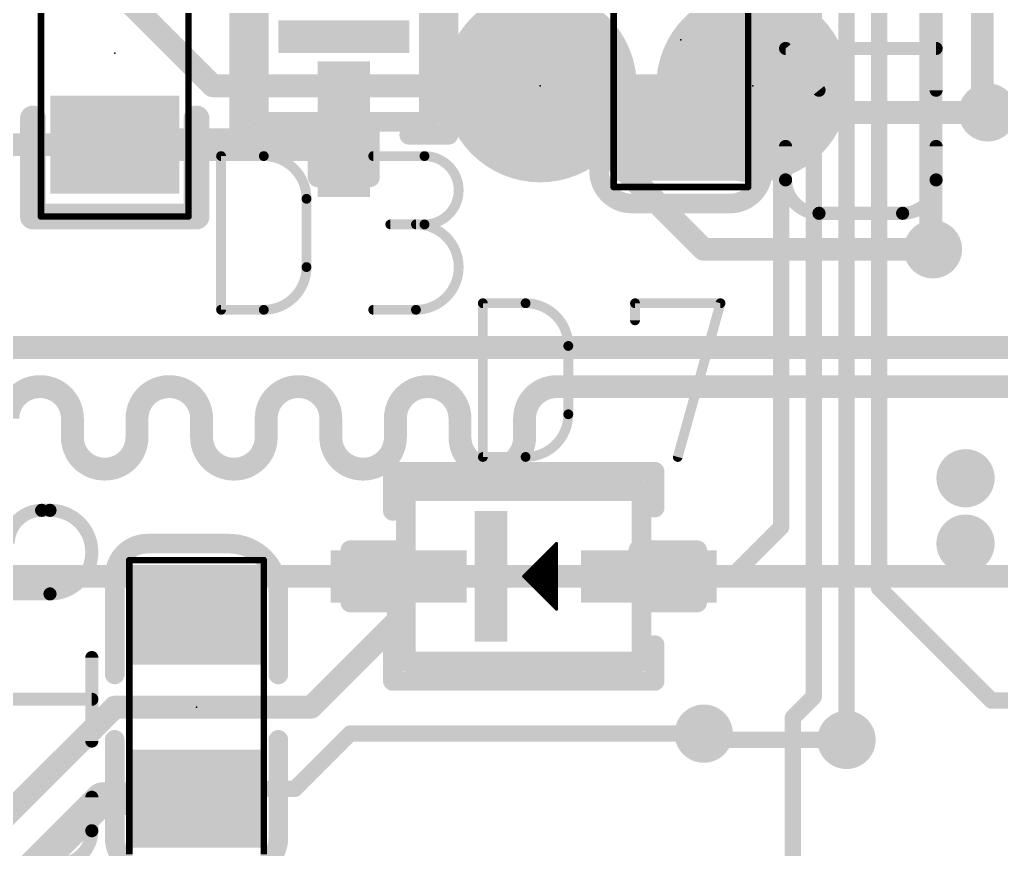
# Model space of a CAD drawing. Extents: x -5 to 103, y -6 to 58.
# Drawn here: x 82.32 to 89.94, y 14.39 to 20.83 of the extents above; entities that cross this region are included whole.
import ezdxf

# ---------------------------------------------------------------- set-up
doc = ezdxf.new("R2010")
doc.units = 0
for name, color, linetype in [('1', 12, 'CONTINUOUS'), ('16', 132, 'CONTINUOUS'), ('18', 110, 'CONTINUOUS'), ('21', 40, 'CONTINUOUS'), ('23', 53, 'CONTINUOUS'), ('24', 53, 'CONTINUOUS'), ('25', 40, 'CONTINUOUS'), ('39', 12, 'CONTINUOUS'), ('51', 254, 'CONTINUOUS')]:
    doc.layers.add(name, color=color, linetype=linetype)

# ---------------------------------------------------------------- blocks, each defined once
blk = doc.blocks.new('RECT')
blk.add_solid([(-0.5, -0.5), (0.5, -0.5), (-0.5, 0.5), (0.5, 0.5)])
blk = doc.blocks.new('PIE')
at = {"const_width": 0.5}
blk.add_lwpolyline([(0, -0.25, 1), (0, 0.25, 1), (0, -0.25)], format="xyb", dxfattribs=at)
blk = doc.blocks.new('ROUNDV')
at = {"const_width": 0.5}
blk.add_lwpolyline([(0, -0.25, 1), (0, 0.25, 1), (0, -0.25)], format="xyb", dxfattribs=at)

msp = doc.modelspace()

# ---------------------------------------------------------------- linework, layer by layer
at = {"layer": '1'}
for points, const_width in [([(87.63, 24.13), (87.63, 20.32)], 0.1778), ([(88.9921, 23.8252), (88.9921, 16.4179)], 0.127), ([(89.3921, 23.8252), (89.3921, 19.0666)], 0.1778), ([(89.7922, 23.8252), (89.7922, 20.1551)], 0.1778), ([(88.7381, 15.24), (88.7381, 23.1489)], 0.127), ([(88.4841, 16.51), (88.4841, 23.0219)], 0.127), ([(83.82, 20.32), (81.28, 22.86)], 0.1778), ([(88.2301, 16.891), (88.2301, 22.9167)], 0.127), ([(87.63, 20.32), (83.82, 20.32)], 0.1778), ([(89.7922, 20.1551), (89.8342, 20.1131)], 0.1778), ([(84.7154, 19.8628), (84.836, 19.9835)], 0.254), ([(83.058, 19.8628), (84.7154, 19.8628)], 0.254), ([(83.058, 19.8628), (79.7376, 19.8628)], 0.1778), ([(89.3921, 19.0666), (89.4088, 19.05)], 0.1778), ([(87.8491, 16.51), (88.2301, 16.891)], 0.127), ([(85.2615, 16.1735), (85.2615, 16.51)], 0.1778), ([(87.2045, 16.51), (87.8491, 16.51)], 0.127), ([(88.4841, 15.9671), (88.4841, 16.51)], 0.127), ([(88.9921, 16.4179), (89.8652, 15.5448)], 0.127), ([(84.582, 15.494), (85.2615, 16.1735)], 0.1778), ([(88.4841, 15.9671), (88.4841, 15.5753)], 0.127), ([(88.4841, 15.5753), (88.3214, 15.4126)], 0.127), ([(82.169, 14.605), (83.058, 15.494)], 0.1778), ([(83.058, 15.494), (84.582, 15.494)], 0.1778), ([(89.8652, 15.5448), (91.3384, 15.5448)], 0.127), ([(88.3214, 15.4126), (88.3214, 14.1089)], 0.127), ([(84.455, 14.859), (84.8844, 15.2884)], 0.127), ([(84.8844, 15.2884), (87.63, 15.2884)], 0.127), ([(82.3999, 14.224), (82.9587, 14.7828)], 0.254), ([(82.9587, 14.7828), (83.693, 14.7828)], 0.254), ([(83.693, 14.7828), (83.7692, 14.859)], 0.127), ([(84.455, 14.859), (83.7692, 14.859)], 0.127)]:
    msp.add_lwpolyline(points, dxfattribs=dict(at, const_width=const_width))
for points, const_width in [([(83.82, 20.3645, 1), (83.82, 20.2755)], 0.0889), ([(83.7886, 20.2886, 1), (83.8514, 20.3514)], 0.0889), ([(87.5856, 20.32, 1), (87.6745, 20.32)], 0.0889), ([(87.63, 20.2755, 1), (87.63, 20.3645)], 0.0889), ([(89.8236, 20.1866, 1), (89.7607, 20.1237)], 0.0889), ([(89.7477, 20.1551, 1), (89.8366, 20.1551)], 0.0889), ([(89.8028, 20.0817, 1), (89.8657, 20.1445)], 0.0889), ([(84.8809, 19.9385, 1), (84.7911, 20.0284)], 0.127), ([(83.058, 19.9263, 1), (83.058, 19.7993)], 0.127), ([(84.6704, 19.9077, 1), (84.7603, 19.8179)], 0.127), ([(84.7154, 19.7993, 1), (84.7154, 19.9263)], 0.127), ([(83.058, 19.8183, 1), (83.058, 19.9073)], 0.0889), ([(89.4236, 19.0981, 1), (89.3607, 19.0352)], 0.0889), ([(89.3477, 19.0666, 1), (89.4366, 19.0666)], 0.0889), ([(89.3773, 19.0186, 1), (89.4402, 19.0814)], 0.0889), ([(88.1983, 16.891, 1), (88.2618, 16.891)], 0.0635), ([(88.2525, 16.8685, 1), (88.2076, 16.9135)], 0.0635), ([(85.3059, 16.51, 1), (85.217, 16.51)], 0.0889), ([(87.2045, 16.5418, 1), (87.2045, 16.4783)], 0.0635), ([(87.8266, 16.5325, 1), (87.8715, 16.4875)], 0.0635), ([(87.8491, 16.4783, 1), (87.8491, 16.5418)], 0.0635), ([(88.5158, 16.51, 1), (88.4523, 16.51)], 0.0635), ([(88.4523, 16.51, 1), (88.5158, 16.51)], 0.0635), ([(89.0145, 16.4404, 1), (88.9696, 16.3955)], 0.0635), ([(88.9603, 16.4179, 1), (89.0238, 16.4179)], 0.0635), ([(85.2929, 16.142, 1), (85.23, 16.2049)], 0.0889), ([(85.217, 16.1735, 1), (85.3059, 16.1735)], 0.0889), ([(88.5158, 15.9671, 1), (88.4523, 15.9671)], 0.0635), ([(88.4523, 15.9671, 1), (88.5158, 15.9671)], 0.0635), ([(88.5065, 15.5529, 1), (88.4616, 15.5978)], 0.0635), ([(83.058, 15.5385, 1), (83.058, 15.4496)], 0.0889), ([(83.0894, 15.4626, 1), (83.0266, 15.5254)], 0.0889), ([(84.5506, 15.5254, 1), (84.6134, 15.4626)], 0.0889), ([(84.582, 15.4496, 1), (84.582, 15.5385)], 0.0889), ([(88.4523, 15.5753, 1), (88.5158, 15.5753)], 0.0635), ([(89.8652, 15.5766, 1), (89.8652, 15.513)], 0.0635), ([(89.8427, 15.5223, 1), (89.8877, 15.5673)], 0.0635), ([(88.3531, 15.4126, 1), (88.2896, 15.4126)], 0.0635), ([(88.2989, 15.4351, 1), (88.3438, 15.3902)], 0.0635), ([(84.8844, 15.3202, 1), (84.8844, 15.2567)], 0.0635), ([(84.9069, 15.2659, 1), (84.8619, 15.3109)], 0.0635), ([(87.63, 15.2567, 1), (87.63, 15.3202)], 0.0635), ([(88.7063, 15.24, 1), (88.7698, 15.24)], 0.0635), ([(82.9587, 14.8463, 1), (82.9587, 14.7193)], 0.127), ([(83.0036, 14.7379, 1), (82.9138, 14.8277)], 0.127), ([(83.693, 14.7193, 1), (83.693, 14.8463)], 0.127), ([(83.7692, 14.8908, 1), (83.7692, 14.8272)], 0.0635), ([(83.7917, 14.8365, 1), (83.7467, 14.8815)], 0.0635), ([(84.4325, 14.8815, 1), (84.4775, 14.8365)], 0.0635), ([(84.455, 14.8272, 1), (84.455, 14.8908)], 0.0635), ([(83.6705, 14.8053, 1), (83.7155, 14.7603)], 0.0635)]:
    msp.add_lwpolyline(points, format="xyb", dxfattribs=dict(at, const_width=const_width))
at = {"layer": '16'}
for points, const_width in [([(87.63, 19.05), (86.36, 20.32)], 0.1778), ([(88.2179, 20.1131), (88.011, 20.32)], 0.1778), ([(89.8342, 20.1131), (88.2179, 20.1131)], 0.1778), ([(89.4088, 19.05), (87.63, 19.05)], 0.1778), ([(80.3141, 18.288), (93.599, 18.288)], 0.1778), ([(82.4757, 17.9832), (82.4818, 17.9832)], 0.1778), ([(83.4785, 17.9832), (83.4846, 17.9832)], 0.1778), ([(84.4813, 17.9832), (84.4874, 17.9832)], 0.1778), ([(85.4842, 17.9832), (85.4903, 17.9832)], 0.1778), ([(86.487, 17.9832), (93.7253, 17.9832)], 0.1778), ([(82.7294, 17.7355), (82.7294, 17.5906)], 0.1778), ([(83.2308, 17.5906), (83.2308, 17.7355)], 0.1778), ([(83.7323, 17.7355), (83.7323, 17.5906)], 0.1778), ([(84.2337, 17.5906), (84.2337, 17.7355)], 0.1778), ([(84.7351, 17.7355), (84.7351, 17.5906)], 0.1778), ([(85.2365, 17.5906), (85.2365, 17.7355)], 0.1778), ([(85.7379, 17.7355), (85.7379, 17.5906)], 0.1778), ([(86.2394, 17.5906), (86.2394, 17.7355)], 0.1778), ([(82.9771, 17.3429), (82.9832, 17.3429)], 0.1778), ([(83.9799, 17.3429), (83.986, 17.3429)], 0.1778), ([(84.9827, 17.3429), (84.9889, 17.3429)], 0.1778), ([(85.9856, 17.3429), (85.9917, 17.3429)], 0.1778), ([(80.01, 16.51), (93.98, 16.51)], 0.1778), ([(87.63, 15.2884), (87.6784, 15.24)], 0.127), ([(87.6784, 15.24), (88.7381, 15.24)], 0.127)]:
    msp.add_lwpolyline(points, dxfattribs=dict(at, const_width=const_width))
for points, const_width in [([(86.3914, 20.3514, 1), (86.3286, 20.2886)], 0.0889), ([(88.0424, 20.3514, 1), (87.9796, 20.2886)], 0.0889), ([(88.2179, 20.1575, 1), (88.2179, 20.0686)], 0.0889), ([(89.8342, 20.0686, 1), (89.8342, 20.1575)], 0.0889), ([(88.1865, 20.0817, 1), (88.2493, 20.1445)], 0.0889), ([(87.63, 19.0945, 1), (87.63, 19.0055)], 0.0889), ([(89.4088, 19.0055, 1), (89.4088, 19.0945)], 0.0889), ([(87.5986, 19.0186, 1), (87.6614, 19.0814)], 0.0889), ([(82.4757, 17.9832, 0.4142), (82.228, 17.7355)], 0.1778), ([(82.4757, 18.0277, 1), (82.4757, 17.9387)], 0.0889), ([(82.4818, 18.0277, 1), (82.4818, 17.9387)], 0.0889), ([(82.7294, 17.7355, 0.4142), (82.4818, 17.9832)], 0.1778), ([(82.4757, 17.9387, 1), (82.4757, 18.0277)], 0.0889), ([(82.4818, 17.9387, 1), (82.4818, 18.0277)], 0.0889), ([(83.4785, 17.9832, 0.4142), (83.2308, 17.7355)], 0.1778), ([(83.4785, 18.0277, 1), (83.4785, 17.9387)], 0.0889), ([(83.4846, 18.0277, 1), (83.4846, 17.9387)], 0.0889), ([(83.7323, 17.7355, 0.4142), (83.4846, 17.9832)], 0.1778), ([(83.4785, 17.9387, 1), (83.4785, 18.0277)], 0.0889), ([(83.4846, 17.9387, 1), (83.4846, 18.0277)], 0.0889), ([(84.4813, 17.9832, 0.4142), (84.2337, 17.7355)], 0.1778), ([(84.4813, 18.0277, 1), (84.4813, 17.9387)], 0.0889), ([(84.4874, 18.0277, 1), (84.4874, 17.9387)], 0.0889), ([(84.7351, 17.7355, 0.4142), (84.4874, 17.9832)], 0.1778), ([(84.4813, 17.9387, 1), (84.4813, 18.0277)], 0.0889), ([(84.4874, 17.9387, 1), (84.4874, 18.0277)], 0.0889), ([(85.4842, 17.9832, 0.4142), (85.2365, 17.7355)], 0.1778), ([(85.4842, 18.0277, 1), (85.4842, 17.9387)], 0.0889), ([(85.4903, 18.0277, 1), (85.4903, 17.9387)], 0.0889), ([(85.7379, 17.7355, 0.4142), (85.4903, 17.9832)], 0.1778), ([(85.4842, 17.9387, 1), (85.4842, 18.0277)], 0.0889), ([(85.4903, 17.9387, 1), (85.4903, 18.0277)], 0.0889), ([(86.487, 17.9832, 0.4142), (86.2394, 17.7355)], 0.1778), ([(86.487, 18.0277, 1), (86.487, 17.9387)], 0.0889), ([(86.487, 17.9387, 1), (86.487, 18.0277)], 0.0889), ([(82.7739, 17.7355, 1), (82.685, 17.7355)], 0.0889), ([(82.685, 17.7355, 1), (82.7739, 17.7355)], 0.0889), ([(83.2753, 17.7355, 1), (83.1864, 17.7355)], 0.0889), ([(83.1864, 17.7355, 1), (83.2753, 17.7355)], 0.0889), ([(83.7767, 17.7355, 1), (83.6878, 17.7355)], 0.0889), ([(83.6878, 17.7355, 1), (83.7767, 17.7355)], 0.0889), ([(84.2781, 17.7355, 1), (84.1892, 17.7355)], 0.0889), ([(84.1892, 17.7355, 1), (84.2781, 17.7355)], 0.0889), ([(84.7795, 17.7355, 1), (84.6906, 17.7355)], 0.0889), ([(84.6906, 17.7355, 1), (84.7795, 17.7355)], 0.0889), ([(85.281, 17.7355, 1), (85.1921, 17.7355)], 0.0889), ([(85.1921, 17.7355, 1), (85.281, 17.7355)], 0.0889), ([(85.7824, 17.7355, 1), (85.6935, 17.7355)], 0.0889), ([(85.6935, 17.7355, 1), (85.7824, 17.7355)], 0.0889), ([(86.2838, 17.7355, 1), (86.1949, 17.7355)], 0.0889), ([(86.1949, 17.7355, 1), (86.2838, 17.7355)], 0.0889), ([(82.7294, 17.5906, 0.4142), (82.9771, 17.3429)], 0.1778), ([(82.7739, 17.5906, 1), (82.685, 17.5906)], 0.0889), ([(82.9832, 17.3429, 0.4142), (83.2308, 17.5906)], 0.1778), ([(83.2753, 17.5906, 1), (83.1864, 17.5906)], 0.0889), ([(83.7767, 17.5906, 1), (83.6878, 17.5906)], 0.0889), ([(83.7323, 17.5906, 0.4142), (83.9799, 17.3429)], 0.1778), ([(83.986, 17.3429, 0.4142), (84.2337, 17.5906)], 0.1778), ([(84.2781, 17.5906, 1), (84.1892, 17.5906)], 0.0889), ([(84.7351, 17.5906, 0.4142), (84.9827, 17.3429)], 0.1778), ([(84.7795, 17.5906, 1), (84.6906, 17.5906)], 0.0889), ([(84.9889, 17.3429, 0.4142), (85.2365, 17.5906)], 0.1778), ([(85.281, 17.5906, 1), (85.1921, 17.5906)], 0.0889), ([(85.7379, 17.5906, 0.4142), (85.9856, 17.3429)], 0.1778), ([(85.7824, 17.5906, 1), (85.6935, 17.5906)], 0.0889), ([(85.9917, 17.3429, 0.4142), (86.2394, 17.5906)], 0.1778), ([(86.2838, 17.5906, 1), (86.1949, 17.5906)], 0.0889), ([(82.685, 17.5906, 1), (82.7739, 17.5906)], 0.0889), ([(83.1864, 17.5906, 1), (83.2753, 17.5906)], 0.0889), ([(83.6878, 17.5906, 1), (83.7767, 17.5906)], 0.0889), ([(84.1892, 17.5906, 1), (84.2781, 17.5906)], 0.0889), ([(84.6906, 17.5906, 1), (84.7795, 17.5906)], 0.0889), ([(85.1921, 17.5906, 1), (85.281, 17.5906)], 0.0889), ([(85.6935, 17.5906, 1), (85.7824, 17.5906)], 0.0889), ([(86.1949, 17.5906, 1), (86.2838, 17.5906)], 0.0889), ([(82.9771, 17.3874, 1), (82.9771, 17.2985)], 0.0889), ([(82.9832, 17.3874, 1), (82.9832, 17.2985)], 0.0889), ([(82.9771, 17.2985, 1), (82.9771, 17.3874)], 0.0889), ([(82.9832, 17.2985, 1), (82.9832, 17.3874)], 0.0889), ([(83.9799, 17.3874, 1), (83.9799, 17.2985)], 0.0889), ([(83.986, 17.3874, 1), (83.986, 17.2985)], 0.0889), ([(83.9799, 17.2985, 1), (83.9799, 17.3874)], 0.0889), ([(83.986, 17.2985, 1), (83.986, 17.3874)], 0.0889), ([(84.9827, 17.3874, 1), (84.9827, 17.2985)], 0.0889), ([(84.9889, 17.3874, 1), (84.9889, 17.2985)], 0.0889), ([(84.9827, 17.2985, 1), (84.9827, 17.3874)], 0.0889), ([(84.9889, 17.2985, 1), (84.9889, 17.3874)], 0.0889), ([(85.9856, 17.3874, 1), (85.9856, 17.2985)], 0.0889), ([(85.9917, 17.3874, 1), (85.9917, 17.2985)], 0.0889), ([(85.9856, 17.2985, 1), (85.9856, 17.3874)], 0.0889), ([(85.9917, 17.2985, 1), (85.9917, 17.3874)], 0.0889), ([(87.6525, 15.3109, 1), (87.6075, 15.2659)], 0.0635), ([(87.6784, 15.2718, 1), (87.6784, 15.2082)], 0.0635), ([(87.6559, 15.2175, 1), (87.7009, 15.2625)], 0.0635), ([(88.7381, 15.2082, 1), (88.7381, 15.2718)], 0.0635)]:
    msp.add_lwpolyline(points, format="xyb", dxfattribs=dict(at, const_width=const_width))
at = {"layer": '21'}
for points, const_width in [([(84.0232, 21.971), (84.0232, 19.939)], 0.1524), ([(85.6488, 19.939), (85.6488, 21.971)], 0.1524), ([(86.8172, 20.4216), (86.8172, 19.6596)], 0.1524), ([(88.0872, 19.6596), (88.0872, 20.4216)], 0.1524), ([(82.423, 19.304), (82.423, 20.066)], 0.2), ([(83.693, 20.066), (83.693, 19.304)], 0.2), ([(84.0232, 19.939), (84.328, 19.939)], 0.1524), ([(85.344, 19.939), (85.6488, 19.939)], 0.1524), ([(87.0712, 19.4056), (87.8332, 19.4056)], 0.1524), ([(83.693, 19.304), (82.423, 19.304)], 0.2), ([(87.249, 17.3228), (85.217, 17.3228)], 0.1524), ([(85.217, 17.3228), (85.217, 17.018)], 0.1524), ([(87.249, 17.0434), (87.249, 17.3228)], 0.1524), ([(83.947, 16.764), (83.312, 16.764)], 0.1524), ([(86.487, 16.764), (86.233, 16.51)], 0.0254), ([(86.487, 16.256), (86.487, 16.764)], 0.0254), ([(86.4108, 16.6878), (86.487, 16.6878)], 0.0254), ([(86.4362, 16.7132), (86.487, 16.7132)], 0.0254), ([(86.4616, 16.7386), (86.487, 16.7386)], 0.0254), ([(86.3346, 16.6116), (86.487, 16.6116)], 0.0254), ([(86.36, 16.637), (86.487, 16.637)], 0.0254), ([(86.3854, 16.6624), (86.487, 16.6624)], 0.0254), ([(83.058, 16.51), (83.058, 15.748)], 0.1524), ([(86.2584, 16.5354), (86.487, 16.5354)], 0.0254), ([(86.2838, 16.5608), (86.487, 16.5608)], 0.0254), ([(86.3092, 16.5862), (86.487, 16.5862)], 0.0254), ([(86.233, 16.51), (86.487, 16.256)], 0.0254), ([(86.233, 16.51), (86.487, 16.51)], 0.0254), ([(86.2584, 16.4846), (86.487, 16.4846)], 0.0254), ([(86.2838, 16.4592), (86.487, 16.4592)], 0.0254), ([(84.328, 15.748), (84.328, 16.383)], 0.1524), ([(86.3092, 16.4338), (86.487, 16.4338)], 0.0254), ([(86.3346, 16.4084), (86.487, 16.4084)], 0.0254), ([(86.36, 16.383), (86.487, 16.383)], 0.0254), ([(86.3854, 16.3576), (86.487, 16.3576)], 0.0254), ([(86.4108, 16.3322), (86.487, 16.3322)], 0.0254), ([(86.4362, 16.3068), (86.487, 16.3068)], 0.0254), ([(86.4616, 16.2814), (86.487, 16.2814)], 0.0254), ([(85.217, 16.002), (85.217, 15.6972)], 0.1524), ([(87.249, 15.6972), (87.249, 15.9766)], 0.1524), ([(85.217, 15.6972), (87.249, 15.6972)], 0.1524), ([(83.058, 15.24), (83.058, 14.478)], 0.1524), ([(84.328, 14.478), (84.328, 15.24)], 0.1524)]:
    msp.add_lwpolyline(points, dxfattribs=dict(at, const_width=const_width))
for points, const_width in [([(86.8553, 20.4216, 1), (86.7791, 20.4216)], 0.0762), ([(88.1253, 20.4216, 1), (88.0491, 20.4216)], 0.0762), ([(82.473, 20.066, 1), (82.373, 20.066)], 0.1), ([(83.743, 20.066, 1), (83.643, 20.066)], 0.1), ([(84.0232, 19.9771, 1), (84.0232, 19.9009)], 0.0762), ([(83.9851, 19.939, 1), (84.0613, 19.939)], 0.0762), ([(84.328, 19.9009, 1), (84.328, 19.9771)], 0.0762), ([(85.344, 19.9771, 1), (85.344, 19.9009)], 0.0762), ([(85.6107, 19.939, 1), (85.6869, 19.939)], 0.0762), ([(85.6488, 19.9009, 1), (85.6488, 19.9771)], 0.0762), ([(86.8172, 19.6596, 0.4142), (87.0712, 19.4056)], 0.1524), ([(86.8553, 19.6596, 1), (86.7791, 19.6596)], 0.0762), ([(86.7791, 19.6596, 1), (86.8553, 19.6596)], 0.0762), ([(87.8332, 19.4056, 0.4142), (88.0872, 19.6596)], 0.1524), ([(88.1253, 19.6596, 1), (88.0491, 19.6596)], 0.0762), ([(88.0491, 19.6596, 1), (88.1253, 19.6596)], 0.0762), ([(87.0712, 19.4437, 1), (87.0712, 19.3675)], 0.0762), ([(87.0712, 19.3675, 1), (87.0712, 19.4437)], 0.0762), ([(87.8332, 19.4437, 1), (87.8332, 19.3675)], 0.0762), ([(87.8332, 19.3675, 1), (87.8332, 19.4437)], 0.0762), ([(82.423, 19.354, 1), (82.423, 19.254)], 0.1), ([(83.693, 19.254, 1), (83.693, 19.354)], 0.1), ([(82.373, 19.304, 1), (82.473, 19.304)], 0.1), ([(83.643, 19.304, 1), (83.743, 19.304)], 0.1), ([(85.217, 17.3609, 1), (85.217, 17.2847)], 0.0762), ([(85.2551, 17.3228, 1), (85.1789, 17.3228)], 0.0762), ([(87.2871, 17.3228, 1), (87.2109, 17.3228)], 0.0762), ([(87.249, 17.2847, 1), (87.249, 17.3609)], 0.0762), ([(87.2109, 17.0434, 1), (87.2871, 17.0434)], 0.0762), ([(85.1789, 17.018, 1), (85.2551, 17.018)], 0.0762), ([(83.312, 16.764, 0.4142), (83.058, 16.51)], 0.1524), ([(83.312, 16.8021, 1), (83.312, 16.7259)], 0.0762), ([(83.312, 16.7259, 1), (83.312, 16.8021)], 0.0762), ([(84.328, 16.383, 0.4142), (83.947, 16.764)], 0.1524), ([(83.947, 16.8021, 1), (83.947, 16.7259)], 0.0762), ([(83.947, 16.7259, 1), (83.947, 16.8021)], 0.0762), ([(86.4934, 16.764, 1), (86.4807, 16.764)], 0.0127), ([(86.4915, 16.7595, 1), (86.4825, 16.7685)], 0.0127), ([(86.4108, 16.6942, 1), (86.4108, 16.6814)], 0.0127), ([(86.4362, 16.7196, 1), (86.4362, 16.7068)], 0.0127), ([(86.4616, 16.745, 1), (86.4616, 16.7323)], 0.0127), ([(86.487, 16.7323, 1), (86.487, 16.745)], 0.0127), ([(86.487, 16.7068, 1), (86.487, 16.7196)], 0.0127), ([(86.487, 16.6814, 1), (86.487, 16.6942)], 0.0127), ([(86.3346, 16.618, 1), (86.3346, 16.6052)], 0.0127), ([(86.36, 16.6434, 1), (86.36, 16.6306)], 0.0127), ([(86.3854, 16.6688, 1), (86.3854, 16.6561)], 0.0127), ([(86.487, 16.6561, 1), (86.487, 16.6688)], 0.0127), ([(86.487, 16.6306, 1), (86.487, 16.6434)], 0.0127), ([(86.487, 16.6052, 1), (86.487, 16.618)], 0.0127), ([(83.0961, 16.51, 1), (83.0199, 16.51)], 0.0762), ([(83.0199, 16.51, 1), (83.0961, 16.51)], 0.0762), ([(86.2584, 16.5418, 1), (86.2584, 16.529)], 0.0127), ([(86.2838, 16.5672, 1), (86.2838, 16.5544)], 0.0127), ([(86.3092, 16.5926, 1), (86.3092, 16.5799)], 0.0127), ([(86.487, 16.5799, 1), (86.487, 16.5926)], 0.0127), ([(86.487, 16.5544, 1), (86.487, 16.5672)], 0.0127), ([(86.487, 16.529, 1), (86.487, 16.5418)], 0.0127), ([(86.233, 16.5164, 1), (86.233, 16.5037)], 0.0127), ([(86.2375, 16.5145, 1), (86.2285, 16.5055)], 0.0127), ([(86.2285, 16.5145, 1), (86.2375, 16.5055)], 0.0127), ([(86.2584, 16.491, 1), (86.2584, 16.4782)], 0.0127), ([(86.2838, 16.4656, 1), (86.2838, 16.4528)], 0.0127), ([(86.487, 16.5037, 1), (86.487, 16.5164)], 0.0127), ([(86.487, 16.4782, 1), (86.487, 16.491)], 0.0127), ([(86.487, 16.4528, 1), (86.487, 16.4656)], 0.0127), ([(84.3661, 16.383, 1), (84.2899, 16.383)], 0.0762), ([(84.2899, 16.383, 1), (84.3661, 16.383)], 0.0762), ([(86.3092, 16.4402, 1), (86.3092, 16.4275)], 0.0127), ([(86.3346, 16.4148, 1), (86.3346, 16.402)], 0.0127), ([(86.36, 16.3894, 1), (86.36, 16.3766)], 0.0127), ([(86.487, 16.4275, 1), (86.487, 16.4402)], 0.0127), ([(86.487, 16.402, 1), (86.487, 16.4148)], 0.0127), ([(86.487, 16.3766, 1), (86.487, 16.3894)], 0.0127), ([(86.3854, 16.364, 1), (86.3854, 16.3513)], 0.0127), ([(86.4108, 16.3386, 1), (86.4108, 16.3258)], 0.0127), ([(86.4362, 16.3132, 1), (86.4362, 16.3004)], 0.0127), ([(86.487, 16.3513, 1), (86.487, 16.364)], 0.0127), ([(86.487, 16.3258, 1), (86.487, 16.3386)], 0.0127), ([(86.487, 16.3004, 1), (86.487, 16.3132)], 0.0127), ([(86.4616, 16.2878, 1), (86.4616, 16.2751)], 0.0127), ([(86.4807, 16.256, 1), (86.4934, 16.256)], 0.0127), ([(86.4825, 16.2515, 1), (86.4915, 16.2605)], 0.0127), ([(86.487, 16.2751, 1), (86.487, 16.2878)], 0.0127), ([(85.2551, 16.002, 1), (85.1789, 16.002)], 0.0762), ([(87.2871, 15.9766, 1), (87.2109, 15.9766)], 0.0762), ([(83.0199, 15.748, 1), (83.0961, 15.748)], 0.0762), ([(84.2899, 15.748, 1), (84.3661, 15.748)], 0.0762), ([(85.217, 15.7353, 1), (85.217, 15.6591)], 0.0762), ([(85.1789, 15.6972, 1), (85.2551, 15.6972)], 0.0762), ([(87.2109, 15.6972, 1), (87.2871, 15.6972)], 0.0762), ([(87.249, 15.6591, 1), (87.249, 15.7353)], 0.0762), ([(83.0961, 15.24, 1), (83.0199, 15.24)], 0.0762), ([(84.3661, 15.24, 1), (84.2899, 15.24)], 0.0762), ([(83.058, 14.478, 0.4142), (83.312, 14.224)], 0.1524), ([(83.0961, 14.478, 1), (83.0199, 14.478)], 0.0762), ([(83.0199, 14.478, 1), (83.0961, 14.478)], 0.0762), ([(84.074, 14.224, 0.4142), (84.328, 14.478)], 0.1524), ([(84.3661, 14.478, 1), (84.2899, 14.478)], 0.0762), ([(84.2899, 14.478, 1), (84.3661, 14.478)], 0.0762)]:
    msp.add_lwpolyline(points, format="xyb", dxfattribs=dict(at, const_width=const_width))
at = {"layer": '23'}
for p in [(87.4522, 20.6756), (83.058, 20.574), (86.233, 16.51), (83.693, 15.494)]:
    msp.add_point(p, dxfattribs=at)
at = {"layer": '24'}
for p in [(86.36, 20.32), (88.011, 20.32)]:
    msp.add_point(p, dxfattribs=at)
at = {"layer": '25'}
for points, const_width in [([(89.4334, 20.2852), (89.4334, 20.9343)], 0.1016), ([(88.5246, 20.2852), (88.265, 20.6098)], 0.1016), ([(88.265, 20.6098), (89.4334, 20.6098)], 0.1016), ([(88.265, 19.589), (88.265, 19.8487)], 0.1016), ([(89.4334, 19.8487), (89.4334, 19.589)], 0.1016), ([(83.8835, 18.5801), (83.8835, 19.7739)], 0.0762), ([(83.8835, 19.7739), (84.2151, 19.7739)], 0.0762), ([(85.0646, 19.7739), (85.4625, 19.7739)], 0.0762), ([(84.5467, 19.4423), (84.5467, 18.9117)], 0.0762), ([(89.1738, 19.3294), (88.5246, 19.3294)], 0.1016), ([(85.4625, 19.2433), (85.1972, 19.2433)], 0.0762), ([(84.2151, 18.5801), (83.8835, 18.5801)], 0.0762), ([(85.0646, 18.5801), (85.3962, 18.5801)], 0.0762), ([(85.9155, 17.4371), (85.9155, 18.6309)], 0.0762), ([(85.9155, 18.6309), (86.2471, 18.6309)], 0.0762), ([(87.0966, 18.4983), (87.0966, 18.6309)], 0.0762), ([(87.0966, 18.6309), (87.7598, 18.6309)], 0.0762), ([(87.7598, 18.6309), (87.4282, 17.4371)], 0.0762), ([(86.5787, 18.2993), (86.5787, 17.7687)], 0.0762), ([(86.2471, 17.4371), (85.9155, 17.4371)], 0.0762), ([(82.4907, 17.0227), (82.5556, 17.0227)], 0.1016), ([(82.5556, 16.3736), (82.2311, 16.3736)], 0.1016), ([(82.8802, 15.2306), (82.8802, 15.8797)], 0.1016), ([(81.7118, 15.5552), (82.8802, 15.5552)], 0.1016), ([(82.8802, 14.7941), (82.8802, 14.5344)], 0.1016)]:
    msp.add_lwpolyline(points, dxfattribs=dict(at, const_width=const_width))
for points, const_width in [([(88.265, 20.6352, 1), (88.265, 20.5844)], 0.0508), ([(88.2848, 20.6256, 1), (88.2452, 20.5939)], 0.0508), ([(89.4334, 20.5844, 1), (89.4334, 20.6352)], 0.0508), ([(88.5048, 20.2694, 1), (88.5445, 20.3011)], 0.0508), ([(89.408, 20.2852, 1), (89.4588, 20.2852)], 0.0508), ([(88.2904, 19.8487, 1), (88.2396, 19.8487)], 0.0508), ([(89.4588, 19.8487, 1), (89.408, 19.8487)], 0.0508), ([(83.8835, 19.793, 1), (83.8835, 19.7549)], 0.0381), ([(83.9025, 19.7739, 1), (83.8645, 19.7739)], 0.0381), ([(84.5467, 19.4423, 0.4142), (84.2151, 19.7739)], 0.0762), ([(84.2151, 19.793, 1), (84.2151, 19.7549)], 0.0381), ([(84.2151, 19.7549, 1), (84.2151, 19.793)], 0.0381), ([(85.0646, 19.793, 1), (85.0646, 19.7549)], 0.0381), ([(85.4625, 19.2433, 1), (85.4625, 19.7739)], 0.0762), ([(85.4625, 19.793, 1), (85.4625, 19.7549)], 0.0381), ([(85.4625, 19.7549, 1), (85.4625, 19.793)], 0.0381), ([(88.265, 19.589, 0.4142), (88.5246, 19.3294)], 0.1016), ([(88.2904, 19.589, 1), (88.2396, 19.589)], 0.0508), ([(88.2396, 19.589, 1), (88.2904, 19.589)], 0.0508), ([(89.1738, 19.3294, 0.4142), (89.4334, 19.589)], 0.1016), ([(89.4588, 19.589, 1), (89.408, 19.589)], 0.0508), ([(89.408, 19.589, 1), (89.4588, 19.589)], 0.0508), ([(84.5658, 19.4423, 1), (84.5277, 19.4423)], 0.0381), ([(84.5277, 19.4423, 1), (84.5658, 19.4423)], 0.0381), ([(88.5246, 19.3548, 1), (88.5246, 19.304)], 0.0508), ([(88.5246, 19.304, 1), (88.5246, 19.3548)], 0.0508), ([(89.1738, 19.3548, 1), (89.1738, 19.304)], 0.0508), ([(89.1738, 19.304, 1), (89.1738, 19.3548)], 0.0508), ([(85.1972, 19.2624, 1), (85.1972, 19.2243)], 0.0381), ([(85.3962, 18.5801, 1), (85.3962, 19.2433)], 0.0762), ([(85.3962, 19.2624, 1), (85.3962, 19.2243)], 0.0381), ([(85.4625, 19.2624, 1), (85.4625, 19.2243)], 0.0381), ([(85.4625, 19.2243, 1), (85.4625, 19.2624)], 0.0381), ([(84.2151, 18.5801, 0.4142), (84.5467, 18.9117)], 0.0762), ([(84.5658, 18.9117, 1), (84.5277, 18.9117)], 0.0381), ([(84.5277, 18.9117, 1), (84.5658, 18.9117)], 0.0381), ([(83.8835, 18.5992, 1), (83.8835, 18.5611)], 0.0381), ([(83.8645, 18.5801, 1), (83.9025, 18.5801)], 0.0381), ([(84.2151, 18.5991, 1), (84.2151, 18.5611)], 0.0381), ([(84.2151, 18.5611, 1), (84.2151, 18.5992)], 0.0381), ([(85.0646, 18.5992, 1), (85.0646, 18.5611)], 0.0381), ([(85.3962, 18.5992, 1), (85.3962, 18.5611)], 0.0381), ([(85.3962, 18.5611, 1), (85.3962, 18.5992)], 0.0381), ([(85.9155, 18.65, 1), (85.9155, 18.6119)], 0.0381), ([(85.9346, 18.6309, 1), (85.8965, 18.6309)], 0.0381), ([(86.5787, 18.2993, 0.4142), (86.2471, 18.6309)], 0.0762), ([(86.2471, 18.65, 1), (86.2471, 18.6119)], 0.0381), ([(86.2471, 18.6119, 1), (86.2471, 18.65)], 0.0381), ([(87.1156, 18.6309, 1), (87.0775, 18.6309)], 0.0381), ([(87.0966, 18.65, 1), (87.0966, 18.6119)], 0.0381), ([(87.7782, 18.6258, 1), (87.7415, 18.636)], 0.0381), ([(87.7598, 18.6119, 1), (87.7598, 18.65)], 0.0381), ([(87.0775, 18.4983, 1), (87.1156, 18.4983)], 0.0381), ([(86.5978, 18.2993, 1), (86.5597, 18.2993)], 0.0381), ([(86.5597, 18.2993, 1), (86.5978, 18.2993)], 0.0381), ([(86.2471, 17.4371, 0.4142), (86.5787, 17.7687)], 0.0762), ([(86.5978, 17.7687, 1), (86.5597, 17.7687)], 0.0381), ([(86.5597, 17.7687, 1), (86.5978, 17.7687)], 0.0381), ([(85.9155, 17.4562, 1), (85.9155, 17.4181)], 0.0381), ([(85.8965, 17.4371, 1), (85.9346, 17.4371)], 0.0381), ([(86.2471, 17.4561, 1), (86.2471, 17.4181)], 0.0381), ([(86.2471, 17.4181, 1), (86.2471, 17.4562)], 0.0381), ([(87.4099, 17.4422, 1), (87.4466, 17.432)], 0.0381), ([(82.4907, 17.0227, 0.4142), (82.2311, 16.7631)], 0.1016), ([(82.4907, 17.0481, 1), (82.4907, 16.9973)], 0.0508), ([(82.4907, 16.9973, 1), (82.4907, 17.0481)], 0.0508), ([(82.5556, 16.3736, 1), (82.5556, 17.0227)], 0.1016), ([(82.5556, 17.0481, 1), (82.5556, 16.9973)], 0.0508), ([(82.5556, 16.9973, 1), (82.5556, 17.0481)], 0.0508), ([(82.5556, 16.399, 1), (82.5556, 16.3482)], 0.0508), ([(82.5556, 16.3482, 1), (82.5556, 16.399)], 0.0508), ([(82.9056, 15.8797, 1), (82.8548, 15.8797)], 0.0508), ([(82.8802, 15.5298, 1), (82.8802, 15.5806)], 0.0508), ([(82.8548, 15.2306, 1), (82.9056, 15.2306)], 0.0508), ([(82.9056, 14.7941, 1), (82.8548, 14.7941)], 0.0508), ([(82.6206, 14.2748, 0.4142), (82.8802, 14.5344)], 0.1016), ([(82.9056, 14.5344, 1), (82.8548, 14.5344)], 0.0508), ([(82.8548, 14.5344, 1), (82.9056, 14.5344)], 0.0508)]:
    msp.add_lwpolyline(points, format="xyb", dxfattribs=dict(at, const_width=const_width))
at = {"layer": '39', "const_width": 0.0508}
for points in [[(82.485, 19.305), (82.485, 21.843)], [(83.631, 21.843), (83.631, 19.305)], [(86.93, 19.5336), (86.93, 21.8176)], [(87.9744, 21.8176), (87.9744, 19.5336)], [(87.9744, 19.5336), (86.93, 19.5336)], [(83.631, 19.305), (82.485, 19.305)], [(83.1708, 14.352), (83.1708, 16.636)], [(83.1708, 16.636), (84.2152, 16.636)], [(84.2152, 16.636), (84.2152, 14.352)]]:
    msp.add_lwpolyline(points, dxfattribs=at)
at = {"layer": '39', "const_width": 0.0254}
for points in [[(86.93, 19.5463, 1), (86.93, 19.5209)], [(86.9173, 19.5336, 1), (86.9427, 19.5336)], [(87.9617, 19.5336, 1), (87.9871, 19.5336)], [(87.9744, 19.5209, 1), (87.9744, 19.5463)], [(82.485, 19.3177, 1), (82.485, 19.2923)], [(82.4723, 19.305, 1), (82.4977, 19.305)], [(83.6183, 19.305, 1), (83.6437, 19.305)], [(83.631, 19.2923, 1), (83.631, 19.3177)], [(83.1835, 16.636, 1), (83.1581, 16.636)], [(83.1708, 16.6487, 1), (83.1708, 16.6233)], [(84.2279, 16.636, 1), (84.2025, 16.636)], [(84.2152, 16.6233, 1), (84.2152, 16.6487)]]:
    msp.add_lwpolyline(points, format="xyb", dxfattribs=at)
at = {"layer": '51', "const_width": 0.1524}
for points in [[(84.1756, 21.8694), (84.1756, 20.0406)], [(85.4964, 20.0406), (85.4964, 21.8694)], [(84.1756, 20.0406), (85.4964, 20.0406)], [(85.0392, 20.0406), (84.6328, 20.0406)], [(84.6328, 20.0406), (84.6328, 19.6088)], [(85.0392, 19.6088), (85.0392, 20.0406)], [(84.6328, 19.6088), (85.0392, 19.6088)], [(87.1474, 17.1704), (85.3186, 17.1704)], [(85.3186, 17.1704), (85.3186, 15.8496)], [(87.1474, 15.8496), (87.1474, 17.1704)], [(85.3186, 16.7132), (84.8868, 16.7132)], [(84.8868, 16.7132), (84.8868, 16.3068)], [(85.3186, 16.3068), (85.3186, 16.7132)], [(87.122, 16.7132), (87.1474, 16.3068)], [(87.5792, 16.7132), (87.122, 16.7132)], [(87.5792, 16.3068), (87.5792, 16.7132)], [(84.8868, 16.3068), (85.3186, 16.3068)], [(87.1474, 16.3068), (87.5792, 16.3068)], [(85.3186, 15.8496), (87.1474, 15.8496)]]:
    msp.add_lwpolyline(points, dxfattribs=at)
at = {"layer": '51', "const_width": 0.0762}
for points in [[(84.1756, 20.0787, 1), (84.1756, 20.0025)], [(84.1375, 20.0406, 1), (84.2137, 20.0406)], [(84.6328, 20.0787, 1), (84.6328, 20.0025)], [(84.6709, 20.0406, 1), (84.5947, 20.0406)], [(85.0773, 20.0406, 1), (85.0011, 20.0406)], [(85.0392, 20.0025, 1), (85.0392, 20.0787)], [(85.4583, 20.0406, 1), (85.5345, 20.0406)], [(85.4964, 20.0025, 1), (85.4964, 20.0787)], [(84.6328, 19.6469, 1), (84.6328, 19.5707)], [(85.0392, 19.5707, 1), (85.0392, 19.6469)], [(84.5947, 19.6088, 1), (84.6709, 19.6088)], [(85.0011, 19.6088, 1), (85.0773, 19.6088)], [(85.3186, 17.2085, 1), (85.3186, 17.1323)], [(85.3567, 17.1704, 1), (85.2805, 17.1704)], [(87.1855, 17.1704, 1), (87.1093, 17.1704)], [(87.1474, 17.1323, 1), (87.1474, 17.2085)], [(84.8868, 16.7513, 1), (84.8868, 16.6751)], [(84.9249, 16.7132, 1), (84.8487, 16.7132)], [(85.3567, 16.7132, 1), (85.2805, 16.7132)], [(85.3186, 16.6751, 1), (85.3186, 16.7513)], [(87.16, 16.7156, 1), (87.084, 16.7108)], [(87.122, 16.7513, 1), (87.122, 16.6751)], [(87.6173, 16.7132, 1), (87.5411, 16.7132)], [(87.5792, 16.6751, 1), (87.5792, 16.7513)], [(84.8868, 16.3449, 1), (84.8868, 16.2687)], [(84.8487, 16.3068, 1), (84.9249, 16.3068)], [(85.2805, 16.3068, 1), (85.3567, 16.3068)], [(85.3186, 16.2687, 1), (85.3186, 16.3449)], [(87.1474, 16.3449, 1), (87.1474, 16.2687)], [(87.1094, 16.3044, 1), (87.1854, 16.3092)], [(87.5411, 16.3068, 1), (87.6173, 16.3068)], [(87.5792, 16.2687, 1), (87.5792, 16.3449)], [(85.3186, 15.8877, 1), (85.3186, 15.8115)], [(85.2805, 15.8496, 1), (85.3567, 15.8496)], [(87.1093, 15.8496, 1), (87.1855, 15.8496)], [(87.1474, 15.8115, 1), (87.1474, 15.8877)]]:
    msp.add_lwpolyline(points, format="xyb", dxfattribs=at)

# ---------------------------------------------------------------- block references
at = {"layer": '1'}
for p, xscale, yscale, rotation in [((84.836, 19.9835), 1.0541, 0.4064, 90), ((87.4522, 19.9644), 0.762, 1.0008, 90), ((83.058, 19.8628), 0.762, 1.0008, 270), ((83.693, 16.2052), 0.762, 1.0008, 90), ((83.693, 14.7828), 0.762, 1.0008, 90)]:
    msp.add_blockref('RECT', p, dxfattribs=dict(at, xscale=xscale, yscale=yscale, rotation=rotation))
at = {"layer": '1', "xscale": 1.0541, "yscale": 0.4064}
for p in [(85.2615, 16.51), (87.2045, 16.51)]:
    msp.add_blockref('RECT', p, dxfattribs=at)
at = {"layer": '16', "xscale": 1.5, "yscale": 1.5}
for p in [(86.36, 20.32), (88.011, 20.32)]:
    msp.add_blockref('PIE', p, dxfattribs=at)
at = {"layer": '18', "xscale": 0.4524, "yscale": 0.4524}
for p in [(89.8342, 20.1131), (89.8342, 20.1131), (89.4088, 19.05), (89.4088, 19.05), (89.662, 17.272), (89.662, 17.272), (89.662, 16.764), (89.662, 16.764), (87.63, 15.2884), (87.63, 15.2884), (88.7381, 15.24), (88.7381, 15.24)]:
    msp.add_blockref('ROUNDV', p, dxfattribs=at)
at = {"layer": '21', "xscale": 0.254, "yscale": 1.016, "rotation": 90}
msp.add_blockref('RECT', (84.836, 20.701), dxfattribs=at)
at = {"layer": '21', "xscale": 0.254, "yscale": 1.016}
msp.add_blockref('RECT', (85.979, 16.51), dxfattribs=at)

doc.saveas('drawing.dxf')
